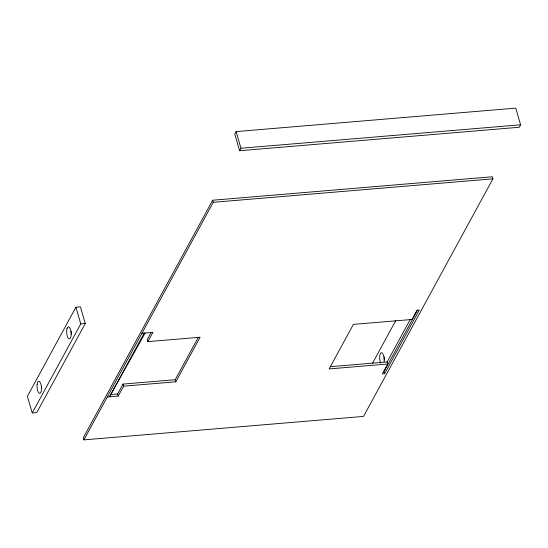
<?xml version="1.0" encoding="UTF-8"?>
<svg xmlns="http://www.w3.org/2000/svg" width="548" height="548" viewBox="0 0 548 548"><rect width="100%" height="100%" fill="white"/><g stroke="black" fill="none" stroke-linecap="round" stroke-linejoin="round"><path stroke-width="0.82" d="M75.919 307.209L27.4 396.3L32.243 412.966L36.75 412.589L85.269 323.498L80.426 306.832L75.919 307.209L80.762 323.875L32.243 412.966M236.126 131.589L234.777 134.068L239.62 150.727L519.251 127.259L520.6 124.786L515.757 108.12L236.126 131.589L240.969 148.255L239.62 150.727M212.665 200.226L83.282 437.797L83.885 439.88L363.516 416.411L492.905 178.84L492.296 176.757L212.665 200.226L213.268 202.308L83.885 439.88M144.199 333.074L109.49 396.807L145.179 332.992M107.237 396.999L118.21 396.074L117.601 393.991L122.992 384.093L175.209 379.716L198.253 337.397M151.145 332.403L147.254 339.548L147.857 341.63L200.068 337.253L175.812 381.798L123.601 386.176L118.21 396.074M147.857 341.63L152.919 332.348L141.946 333.266M372.517 363.235L395.759 320.559M386.991 362.207L410.267 319.47M387.751 364.009L382.36 373.907L384.614 373.715L419.323 309.99L417.069 310.175L412.014 319.463L353.398 324.382L329.122 368.927L387.751 364.009L387.148 361.927L330.211 366.701M417.494 310.154L384.011 371.633L384.614 373.715M240.969 148.255L520.6 124.786M213.268 202.308L492.905 178.84M80.762 323.875L85.269 323.498M110.47 394.594L117.601 393.991M175.209 379.716L175.812 381.798M122.992 384.093L123.601 386.176M41.744 388.573A6.076 2.213 85.2 0 1 41.552 387.004M71.425 334.28A6.076 2.213 85.2 0 1 71.151 331.143M384.415 359.995A6.076 2.213 85.2 0 1 384.175 356.864M380.689 363.071A6.076 2.213 85.2 0 1 379.928 354.899A6.076 2.213 85.2 0 1 382.812 353.734A6.076 2.213 85.2 0 1 384.08 361.701M37.1 384.347A6.076 2.213 85.2 0 0 39.723 393.368A6.076 2.213 85.2 0 0 40.942 384.216A6.076 2.213 85.2 0 0 37.1 384.347M66.979 328.752A6.076 2.213 85.2 0 0 68.843 338.774A6.076 2.213 85.2 0 0 70.898 331.074A6.076 2.213 85.2 0 0 66.979 328.752"/></g></svg>
